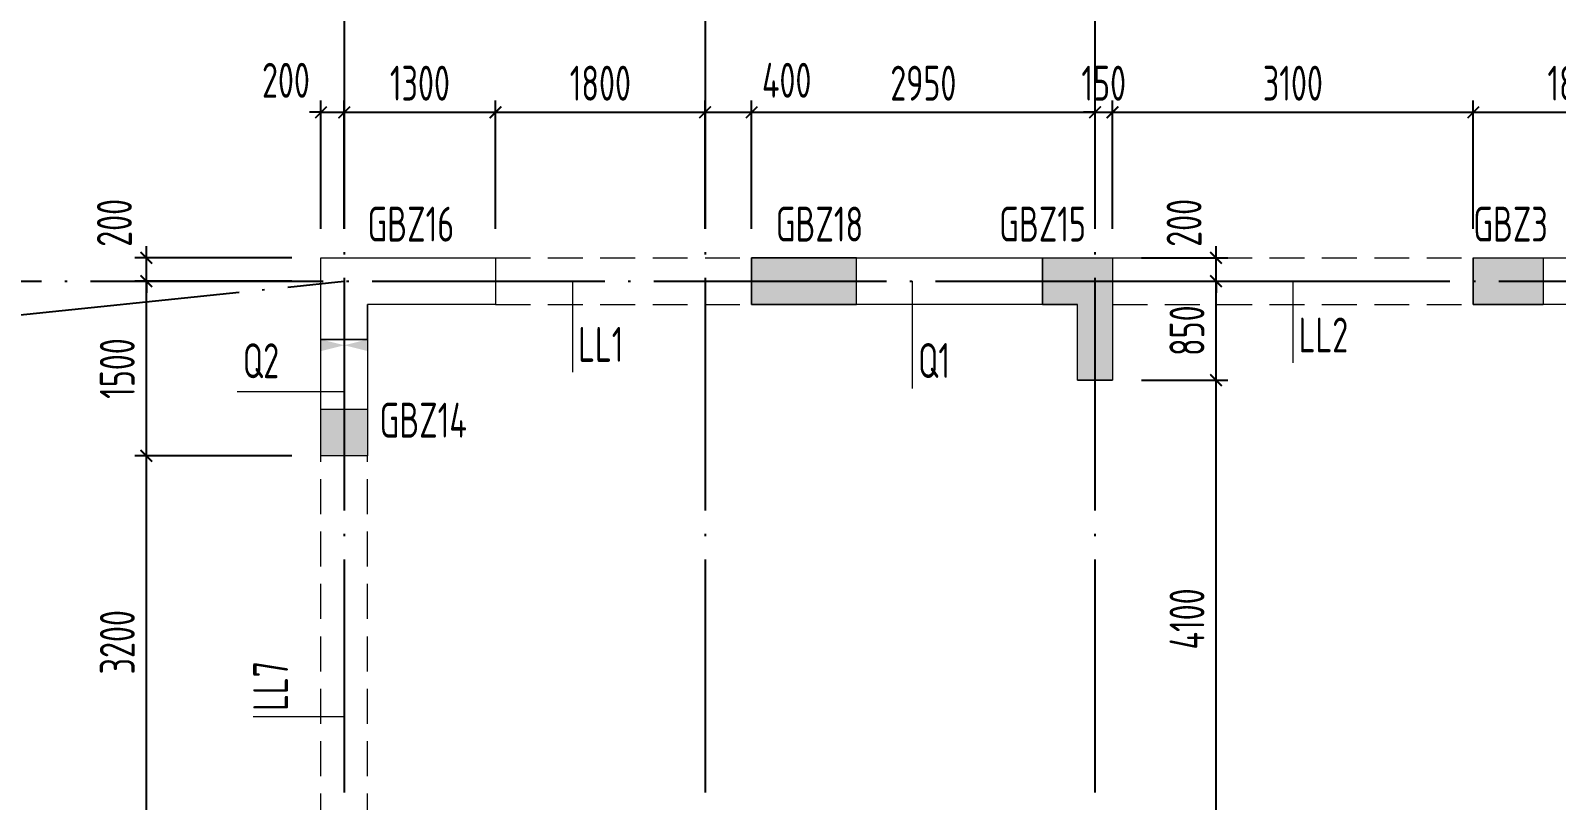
# Model space of a CAD drawing. Header units: millimetres. Extents: x -202076 to 1082610, y -439651 to 179350.
# Drawn here: x 113548 to 126658, y -123390 to -116779 of the extents above; entities that cross this region are included whole.
import ezdxf
from ezdxf.enums import TextEntityAlignment as Align

# ---------------------------------------------------------------- set-up
doc = ezdxf.new("R2010")
doc.units = ezdxf.units.MM
doc.header["$LTSCALE"] = 1000
for name, pattern in [('DASHED', [0.75, 0.5, -0.25]), ('DOTE', [2.42, 2, -0.2, 0.02, -0.2]), ('短虚线', [187.5, 125, -62.5])]:
    doc.linetypes.add(name, pattern=pattern)
doc.layers.add('A_AXIS-轴线', color=36, linetype='DOTE')
for name, color, linetype, lineweight in [('BEAM', 4, 'DASHED', 0), ('DIM', 3, 'Continuous', 0), ('WALL', 2, 'Continuous', 0), ('墙柱名称编号', 7, 'Continuous', 18), ('墙柱轮廓', 7, 'Continuous', 18), ('墙梁名称编号', 3, 'Continuous', 18), ('墙梁标注引线', 3, 'Continuous', 18), ('墙身名称编号', 3, 'Continuous', 18), ('墙身标注引线', 3, 'Continuous', 18), ('边缘构件填充', 253, 'Continuous', 18)]:
    doc.layers.add(name, color=color, linetype=linetype, lineweight=lineweight)
doc.styles.add('TSSD_Dimension', font='tssdeng.shx', dxfattribs={"width": 0.7, "bigfont": 'hztxt.shx'})
doc.styles.add('TSSD_Rein', font='tssdeng.shx', dxfattribs={"width": 0.7, "bigfont": 'hztxt.shx'})
doc.dimstyles.new('TSSD_100_100', dxfattribs={"dimtxt": 300, "dimasz": 100, "dimexe": 100, "dimexo": 250, "dimgap": 100, "dimtad": 1, "dimdec": 0, "dimzin": 0, "dimdsep": 46, "dimtxsty": 'TSSD_Dimension', "dimblk": 'ARCHTICK', "dimcen": 0, "dimdle": 100, "dimclrt": 7, "dimadec": 0, "dimazin": 0, "dimtfac": 1, "dimtdec": 0, "dimtix": 1, "dimtmove": 2, "dimatfit": 3, "dimfxl": 1, "dimtolj": 1, "dimtzin": 0, "dimarcsym": 0})

# ---------------------------------------------------------------- blocks, each defined once
blk = doc.blocks.new('_ARCHTICK')
at = {"color": 0, "linetype": 'ByBlock', "const_width": 0.15}
blk.add_lwpolyline([(-0.5, -0.5), (0.5, 0.5)], dxfattribs=at)
blk = doc.blocks.new('*D774')
at = {"layer": 'Defpoints', "color": 0, "transparency": 16777216}
for p in [(114543, -120431), (116043, -120431), (116043, -123631)]:
    blk.add_point(p, dxfattribs=at)
at = {"layer": 'DIM', "color": 0, "lineweight": -2, "transparency": 16777216}
for p, q in [((114543, -123731), (114543, -120331)), ((115793, -120431), (114443, -120431)), ((115793, -123631), (114443, -123631))]:
    blk.add_line(p, q, dxfattribs=at)
at = {"layer": 'DIM', "color": 0, "lineweight": -2, "transparency": 16777216, "xscale": 100, "yscale": 100, "zscale": 100}
for p, rotation in [((114543, -120431), 90), ((114543, -123631), 270)]:
    blk.add_blockref('_ARCHTICK', p, dxfattribs=dict(at, rotation=rotation))
at = {"layer": 'DIM', "color": 7, "transparency": 16777216, "insert": (114293, -122031), "char_height": 300, "attachment_point": 5, "rotation": 90, "style": 'TSSD_Dimension'}
blk.add_mtext('\\A1;3200', dxfattribs=at)
blk = doc.blocks.new('*D775')
at = {"layer": 'Defpoints', "color": 0, "transparency": 16777216}
for p in [(114543, -118931), (116043, -118931), (116043, -120431)]:
    blk.add_point(p, dxfattribs=at)
at = {"layer": 'DIM', "color": 0, "lineweight": -2, "transparency": 16777216}
for p, q in [((114543, -120531), (114543, -118831)), ((115793, -118931), (114443, -118931)), ((115793, -120431), (114443, -120431))]:
    blk.add_line(p, q, dxfattribs=at)
at = {"layer": 'DIM', "color": 0, "lineweight": -2, "transparency": 16777216, "xscale": 100, "yscale": 100, "zscale": 100}
for p, rotation in [((114543, -118931), 90), ((114543, -120431), 270)]:
    blk.add_blockref('_ARCHTICK', p, dxfattribs=dict(at, rotation=rotation))
at = {"layer": 'DIM', "color": 7, "transparency": 16777216, "insert": (114293, -119681), "char_height": 300, "attachment_point": 5, "rotation": 90, "style": 'TSSD_Dimension'}
blk.add_mtext('\\A1;1500', dxfattribs=at)
blk = doc.blocks.new('*D782')
at = {"layer": 'Defpoints', "color": 0, "transparency": 16777216}
for p in [(116243, -117481), (116043, -118731), (116243, -118731)]:
    blk.add_point(p, dxfattribs=at)
at = {"layer": 'DIM', "color": 0, "lineweight": -2, "transparency": 16777216}
for p, q in [((116043, -118481), (116043, -117381)), ((116243, -118481), (116243, -117381)), ((116043, -117481), (115943, -117481)), ((116043, -117481), (116243, -117481)), ((116243, -117481), (116343, -117481))]:
    blk.add_line(p, q, dxfattribs=at)
at = {"layer": 'DIM', "color": 0, "lineweight": -2, "transparency": 16777216, "xscale": 100, "yscale": 100, "zscale": 100}
blk.add_blockref('_ARCHTICK', (116043, -117481), dxfattribs=at)
at = {"layer": 'DIM', "color": 0, "lineweight": -2, "transparency": 16777216, "xscale": 100, "yscale": 100, "zscale": 100, "rotation": 180}
blk.add_blockref('_ARCHTICK', (116243, -117481), dxfattribs=at)
at = {"layer": 'DIM', "color": 7, "transparency": 16777216, "insert": (115742, -117206), "char_height": 300, "attachment_point": 5, "style": 'TSSD_Dimension'}
blk.add_mtext('\\A1;200', dxfattribs=at)
blk = doc.blocks.new('*D783')
at = {"layer": 'Defpoints', "color": 0, "transparency": 16777216}
for p in [(117543, -117481), (116243, -118731), (117543, -118731)]:
    blk.add_point(p, dxfattribs=at)
at = {"layer": 'DIM', "color": 0, "lineweight": -2, "transparency": 16777216}
for p, q in [((116243, -118481), (116243, -117381)), ((117543, -118481), (117543, -117381)), ((116143, -117481), (117643, -117481))]:
    blk.add_line(p, q, dxfattribs=at)
at = {"layer": 'DIM', "color": 0, "lineweight": -2, "transparency": 16777216, "xscale": 100, "yscale": 100, "zscale": 100, "rotation": 180}
blk.add_blockref('_ARCHTICK', (116243, -117481), dxfattribs=at)
at = {"layer": 'DIM', "color": 0, "lineweight": -2, "transparency": 16777216, "xscale": 100, "yscale": 100, "zscale": 100}
blk.add_blockref('_ARCHTICK', (117543, -117481), dxfattribs=at)
at = {"layer": 'DIM', "color": 7, "transparency": 16777216, "insert": (116893, -117231), "char_height": 300, "attachment_point": 5, "style": 'TSSD_Dimension'}
blk.add_mtext('\\A1;1300', dxfattribs=at)
blk = doc.blocks.new('*D784')
at = {"layer": 'Defpoints', "color": 0, "transparency": 16777216}
for p in [(119343, -117481), (117543, -118731), (119343, -118731)]:
    blk.add_point(p, dxfattribs=at)
at = {"layer": 'DIM', "color": 0, "lineweight": -2, "transparency": 16777216}
for p, q in [((117543, -118481), (117543, -117381)), ((119343, -118481), (119343, -117381)), ((117443, -117481), (119443, -117481))]:
    blk.add_line(p, q, dxfattribs=at)
at = {"layer": 'DIM', "color": 0, "lineweight": -2, "transparency": 16777216, "xscale": 100, "yscale": 100, "zscale": 100, "rotation": 180}
blk.add_blockref('_ARCHTICK', (117543, -117481), dxfattribs=at)
at = {"layer": 'DIM', "color": 0, "lineweight": -2, "transparency": 16777216, "xscale": 100, "yscale": 100, "zscale": 100}
blk.add_blockref('_ARCHTICK', (119343, -117481), dxfattribs=at)
at = {"layer": 'DIM', "color": 7, "transparency": 16777216, "insert": (118443, -117231), "char_height": 300, "attachment_point": 5, "style": 'TSSD_Dimension'}
blk.add_mtext('\\A1;1800', dxfattribs=at)
blk = doc.blocks.new('*D785')
at = {"layer": 'Defpoints', "color": 0, "transparency": 16777216}
for p in [(119743, -117481), (119343, -118731), (119743, -118731)]:
    blk.add_point(p, dxfattribs=at)
at = {"layer": 'DIM', "color": 0, "lineweight": -2, "transparency": 16777216}
for p, q in [((119343, -118481), (119343, -117381)), ((119743, -118481), (119743, -117381)), ((119243, -117481), (119843, -117481))]:
    blk.add_line(p, q, dxfattribs=at)
at = {"layer": 'DIM', "color": 0, "lineweight": -2, "transparency": 16777216, "xscale": 100, "yscale": 100, "zscale": 100, "rotation": 180}
blk.add_blockref('_ARCHTICK', (119343, -117481), dxfattribs=at)
at = {"layer": 'DIM', "color": 0, "lineweight": -2, "transparency": 16777216, "xscale": 100, "yscale": 100, "zscale": 100}
blk.add_blockref('_ARCHTICK', (119743, -117481), dxfattribs=at)
at = {"layer": 'DIM', "color": 7, "transparency": 16777216, "insert": (120044, -117206), "char_height": 300, "attachment_point": 5, "style": 'TSSD_Dimension'}
blk.add_mtext('\\A1;400', dxfattribs=at)
blk = doc.blocks.new('*D786')
at = {"layer": 'Defpoints', "color": 0, "transparency": 16777216}
for p in [(122693, -117481), (119743, -118731), (122693, -118731)]:
    blk.add_point(p, dxfattribs=at)
at = {"layer": 'DIM', "color": 0, "lineweight": -2, "transparency": 16777216}
for p, q in [((119743, -118481), (119743, -117381)), ((122693, -118481), (122693, -117381)), ((119643, -117481), (122793, -117481))]:
    blk.add_line(p, q, dxfattribs=at)
at = {"layer": 'DIM', "color": 0, "lineweight": -2, "transparency": 16777216, "xscale": 100, "yscale": 100, "zscale": 100, "rotation": 180}
blk.add_blockref('_ARCHTICK', (119743, -117481), dxfattribs=at)
at = {"layer": 'DIM', "color": 0, "lineweight": -2, "transparency": 16777216, "xscale": 100, "yscale": 100, "zscale": 100}
blk.add_blockref('_ARCHTICK', (122693, -117481), dxfattribs=at)
at = {"layer": 'DIM', "color": 7, "transparency": 16777216, "insert": (121218, -117231), "char_height": 300, "attachment_point": 5, "style": 'TSSD_Dimension'}
blk.add_mtext('\\A1;2950', dxfattribs=at)
blk = doc.blocks.new('*D787')
at = {"layer": 'Defpoints', "color": 0, "transparency": 16777216}
for p in [(122843, -117481), (122693, -118731), (122843, -118731)]:
    blk.add_point(p, dxfattribs=at)
at = {"layer": 'DIM', "color": 0, "lineweight": -2, "transparency": 16777216}
for p, q in [((122693, -118481), (122693, -117381)), ((122843, -118481), (122843, -117381)), ((122693, -117481), (122593, -117481)), ((122693, -117481), (122843, -117481)), ((122843, -117481), (122943, -117481))]:
    blk.add_line(p, q, dxfattribs=at)
at = {"layer": 'DIM', "color": 0, "lineweight": -2, "transparency": 16777216, "xscale": 100, "yscale": 100, "zscale": 100}
blk.add_blockref('_ARCHTICK', (122693, -117481), dxfattribs=at)
at = {"layer": 'DIM', "color": 0, "lineweight": -2, "transparency": 16777216, "xscale": 100, "yscale": 100, "zscale": 100, "rotation": 180}
blk.add_blockref('_ARCHTICK', (122843, -117481), dxfattribs=at)
at = {"layer": 'DIM', "color": 7, "transparency": 16777216, "insert": (122768, -117231), "char_height": 300, "attachment_point": 5, "style": 'TSSD_Dimension'}
blk.add_mtext('\\A1;150', dxfattribs=at)
blk = doc.blocks.new('*D788')
at = {"layer": 'Defpoints', "color": 0, "transparency": 16777216}
for p in [(125943, -117481), (122843, -118731), (125943, -118731)]:
    blk.add_point(p, dxfattribs=at)
at = {"layer": 'DIM', "color": 0, "lineweight": -2, "transparency": 16777216}
for p, q in [((122843, -118481), (122843, -117381)), ((125943, -118481), (125943, -117381)), ((122743, -117481), (126043, -117481))]:
    blk.add_line(p, q, dxfattribs=at)
at = {"layer": 'DIM', "color": 0, "lineweight": -2, "transparency": 16777216, "xscale": 100, "yscale": 100, "zscale": 100, "rotation": 180}
blk.add_blockref('_ARCHTICK', (122843, -117481), dxfattribs=at)
at = {"layer": 'DIM', "color": 0, "lineweight": -2, "transparency": 16777216, "xscale": 100, "yscale": 100, "zscale": 100}
blk.add_blockref('_ARCHTICK', (125943, -117481), dxfattribs=at)
at = {"layer": 'DIM', "color": 7, "transparency": 16777216, "insert": (124393, -117231), "char_height": 300, "attachment_point": 5, "style": 'TSSD_Dimension'}
blk.add_mtext('\\A1;3100', dxfattribs=at)
blk = doc.blocks.new('*D789')
at = {"layer": 'Defpoints', "color": 0, "transparency": 16777216}
for p in [(127743, -117481), (125943, -118731), (127743, -118731)]:
    blk.add_point(p, dxfattribs=at)
at = {"layer": 'DIM', "color": 0, "lineweight": -2, "transparency": 16777216}
for p, q in [((125943, -118481), (125943, -117381)), ((127743, -118481), (127743, -117381)), ((125843, -117481), (127843, -117481))]:
    blk.add_line(p, q, dxfattribs=at)
at = {"layer": 'DIM', "color": 0, "lineweight": -2, "transparency": 16777216, "xscale": 100, "yscale": 100, "zscale": 100, "rotation": 180}
blk.add_blockref('_ARCHTICK', (125943, -117481), dxfattribs=at)
at = {"layer": 'DIM', "color": 0, "lineweight": -2, "transparency": 16777216, "xscale": 100, "yscale": 100, "zscale": 100}
blk.add_blockref('_ARCHTICK', (127743, -117481), dxfattribs=at)
at = {"layer": 'DIM', "color": 7, "transparency": 16777216, "insert": (126843, -117231), "char_height": 300, "attachment_point": 5, "style": 'TSSD_Dimension'}
blk.add_mtext('\\A1;1800', dxfattribs=at)
blk = doc.blocks.new('*D800')
at = {"layer": 'Defpoints', "color": 0, "transparency": 16777216}
for p in [(122843, -119781), (123733, -119781), (122843, -123881)]:
    blk.add_point(p, dxfattribs=at)
at = {"layer": 'DIM', "color": 0, "lineweight": -2, "transparency": 16777216}
for p, q in [((123733, -123981), (123733, -119681)), ((123093, -119781), (123833, -119781)), ((123093, -123881), (123833, -123881))]:
    blk.add_line(p, q, dxfattribs=at)
at = {"layer": 'DIM', "color": 0, "lineweight": -2, "transparency": 16777216, "xscale": 100, "yscale": 100, "zscale": 100}
for p, rotation in [((123733, -119781), 90), ((123733, -123881), 270)]:
    blk.add_blockref('_ARCHTICK', p, dxfattribs=dict(at, rotation=rotation))
at = {"layer": 'DIM', "color": 7, "transparency": 16777216, "insert": (123483, -121831), "char_height": 300, "attachment_point": 5, "rotation": 90, "style": 'TSSD_Dimension'}
blk.add_mtext('\\A1;4100', dxfattribs=at)
blk = doc.blocks.new('*D801')
at = {"layer": 'Defpoints', "color": 0, "transparency": 16777216}
for p in [(122843, -118931), (123733, -118931), (122843, -119781)]:
    blk.add_point(p, dxfattribs=at)
at = {"layer": 'DIM', "color": 0, "lineweight": -2, "transparency": 16777216}
for p, q in [((123733, -119881), (123733, -118831)), ((123093, -118931), (123833, -118931)), ((123093, -119781), (123833, -119781))]:
    blk.add_line(p, q, dxfattribs=at)
at = {"layer": 'DIM', "color": 0, "lineweight": -2, "transparency": 16777216, "xscale": 100, "yscale": 100, "zscale": 100}
for p, rotation in [((123733, -118931), 90), ((123733, -119781), 270)]:
    blk.add_blockref('_ARCHTICK', p, dxfattribs=dict(at, rotation=rotation))
at = {"layer": 'DIM', "color": 7, "transparency": 16777216, "insert": (123483, -119356), "char_height": 300, "attachment_point": 5, "rotation": 90, "style": 'TSSD_Dimension'}
blk.add_mtext('\\A1;850', dxfattribs=at)
blk = doc.blocks.new('*D802')
at = {"layer": 'Defpoints', "color": 0, "transparency": 16777216}
for p in [(122843, -118731), (123733, -118731), (122843, -118931)]:
    blk.add_point(p, dxfattribs=at)
at = {"layer": 'DIM', "color": 0, "lineweight": -2, "transparency": 16777216}
for p, q in [((123733, -118731), (123733, -118631)), ((123093, -118731), (123833, -118731)), ((123733, -118931), (123733, -118731)), ((123093, -118931), (123833, -118931)), ((123733, -118931), (123733, -119031))]:
    blk.add_line(p, q, dxfattribs=at)
at = {"layer": 'DIM', "color": 0, "lineweight": -2, "transparency": 16777216, "xscale": 100, "yscale": 100, "zscale": 100}
for p, rotation in [((123733, -118731), 270), ((123733, -118931), 90)]:
    blk.add_blockref('_ARCHTICK', p, dxfattribs=dict(at, rotation=rotation))
at = {"layer": 'DIM', "color": 7, "transparency": 16777216, "insert": (123458, -118430), "char_height": 300, "attachment_point": 5, "rotation": 90, "style": 'TSSD_Dimension'}
blk.add_mtext('\\A1;200', dxfattribs=at)
blk = doc.blocks.new('*D854')
at = {"layer": 'Defpoints', "color": 0, "transparency": 16777216}
for p in [(114543, -118731), (116043, -118731), (116043, -118931)]:
    blk.add_point(p, dxfattribs=at)
at = {"layer": 'DIM', "color": 0, "lineweight": -2, "transparency": 16777216}
for p, q in [((114543, -118731), (114543, -118631)), ((115793, -118731), (114443, -118731)), ((114543, -118931), (114543, -118731)), ((115793, -118931), (114443, -118931)), ((114543, -118931), (114543, -119031))]:
    blk.add_line(p, q, dxfattribs=at)
at = {"layer": 'DIM', "color": 0, "lineweight": -2, "transparency": 16777216, "xscale": 100, "yscale": 100, "zscale": 100}
for p, rotation in [((114543, -118731), 270), ((114543, -118931), 90)]:
    blk.add_blockref('_ARCHTICK', p, dxfattribs=dict(at, rotation=rotation))
at = {"layer": 'DIM', "color": 7, "transparency": 16777216, "insert": (114268, -118430), "char_height": 300, "attachment_point": 5, "rotation": 90, "style": 'TSSD_Dimension'}
blk.add_mtext('\\A1;200', dxfattribs=at)

msp = doc.modelspace()

# ---------------------------------------------------------------- hatches: boundary and pattern name
at = {"layer": '边缘构件填充'}
h = msp.add_hatch(color=256, dxfattribs=at)
h.dxf.hatch_style = 1
h.paths.add_polyline_path([(116042.7, -119431), (116442.7, -119431), (116442.7, -119131), (117542.7, -119131), (117542.7, -118731), (116042.7, -118731)])
h.paths.add_polyline_path([(116042.7, -119331), (116442.7, -119431)])
edge = h.paths.add_edge_path()
edge.add_line((116442.7, -119531), (116442.7, -119131))
edge.add_line((117542.7, -119131), (116442.7, -119131))
edge.add_line((117542.7, -118731), (117542.7, -119131))
edge.add_line((116042.7, -118731), (117542.7, -118731))
edge.add_line((116042.7, -119531), (116042.7, -118731))
edge.add_line((116442.7, -119431), (116042.7, -119431))
h.paths.add_polyline_path([(116442.7, -119131), (116442.7, -119531)], flags=17)
h = msp.add_hatch(color=256, dxfattribs=at)
h.dxf.hatch_style = 1
h.paths.add_polyline_path([(120642.7, -119131), (120642.7, -118731), (119742.7, -118731), (119742.7, -119131)])
h = msp.add_hatch(color=256, dxfattribs=at)
h.dxf.hatch_style = 1
h.paths.add_polyline_path([(122242.7, -118731), (122242.7, -119131), (122542.7, -119131), (122542.7, -119781), (122842.7, -119781), (122842.7, -118731)], flags=17)
h.paths.add_polyline_path([(122242.7, -118731), (122242.7, -119131)], flags=0)
h.paths.add_polyline_path([(122542.7, -119131), (122242.7, -119131)], flags=0)
h = msp.add_hatch(color=256, dxfattribs=at)
h.dxf.hatch_style = 1
h.paths.add_polyline_path([(126542.7, -119131), (126542.7, -118731), (125942.7, -118731), (125942.7, -119131)])
h = msp.add_hatch(color=256, dxfattribs=at)
h.dxf.hatch_style = 1
h.paths.add_polyline_path([(116042.7, -120431), (116042.7, -120031), (116442.7, -120031), (116442.7, -120431)])

# ---------------------------------------------------------------- linework, layer by layer
at = {"layer": 'A_AXIS-轴线'}
for p, q in [((116242.7, -116481), (116242.7, -129081)), ((119342.7, -116481), (119342.7, -141681)), ((122692.7, -116481), (122692.7, -129081)), ((110942.7, -119481), (116242.7, -118931))]:
    msp.add_line(p, q, dxfattribs=at)
msp.add_lwpolyline([(99542.7, -118931), (155943, -118931)], dxfattribs=at)
at = {"layer": 'BEAM', "ltscale": 0.6}
for p, q in [((117542.7, -118731), (119742.7, -118731)), ((122842.7, -118731), (125942.7, -118731)), ((117542.7, -119131), (119742.7, -119131)), ((122842.7, -119131), (125942.7, -119131)), ((116042.7, -123631), (116042.7, -120431)), ((116442.7, -123631), (116442.7, -120431))]:
    msp.add_line(p, q, dxfattribs=at)
at = {"layer": 'WALL'}
for points in [[(116042.7, -120431), (116042.7, -118731), (117542.7, -118731), (117542.7, -119131), (116442.7, -119131), (116442.7, -120431), (116042.7, -120431)], [(122542.7, -119781), (122542.7, -119131), (119742.7, -119131), (119742.7, -118731), (122842.7, -118731), (122842.7, -119781), (122542.7, -119781), (122842.7, -119781)], [(129142.7, -119131), (125942.7, -119131), (125942.7, -118731), (129142.7, -118731), (129142.7, -119131), (125942.7, -119131)]]:
    msp.add_lwpolyline(points, dxfattribs=at)
at = {"layer": '墙柱轮廓', "linetype": '短虚线'}
for points in [[(116042.7, -119431), (116442.7, -119431), (116042.7, -119431), (116042.7, -118731), (117542.7, -118731), (117542.7, -119131), (116442.7, -119131), (116442.7, -119431), (116442.7, -119131)], [(122242.7, -118731), (122242.7, -119131), (122242.7, -118731), (122842.7, -118731), (122842.7, -119781), (122542.7, -119781), (122542.7, -119131), (122242.7, -119131), (122542.7, -119131)]]:
    msp.add_lwpolyline(points, dxfattribs=at)
at = {"layer": '墙柱轮廓'}
for points in [[(120642.7, -119131), (119742.7, -119131), (120642.7, -119131), (120642.7, -118731), (119742.7, -118731), (119742.7, -119131)], [(125942.7, -118731), (125942.7, -119131), (125942.7, -118731), (126542.7, -118731), (126542.7, -119131), (125942.7, -119131), (126542.7, -119131)], [(116042.7, -120431), (116042.7, -120031), (116442.7, -120031), (116442.7, -120431), (116042.7, -120431)]]:
    msp.add_lwpolyline(points, dxfattribs=at)
at = {"layer": '墙梁标注引线'}
for p, q in [((118202.7, -118931), (118202.7, -119713.5)), ((124392.7, -118931), (124392.7, -119632.9)), ((116242.7, -122671), (115460.2, -122671))]:
    msp.add_line(p, q, dxfattribs=at)
at = {"layer": '墙身标注引线'}
for p, q in [((121122.7, -118931), (121122.7, -119852.2)), ((116242.7, -119881), (115321.5, -119881))]:
    msp.add_line(p, q, dxfattribs=at)

# ---------------------------------------------------------------- texts
at = {"layer": '墙柱名称编号', "color": 2, "linetype": 'Continuous', "style": 'TSSD_Rein', "width": 0.7}
for s, p in [('GBZ16', (116442.7, -118681)), ('GBZ18', (119950.3, -118681)), ('GBZ15', (121869.9, -118681)), ('GBZ3', (125942.7, -118681)), ('GBZ14', (116546.4, -120364.5))]:
    msp.add_text(s, height=300, dxfattribs=at).set_placement(p, align=Align.BOTTOM_LEFT)
at = {"layer": '墙梁名称编号', "linetype": 'Continuous', "style": 'TSSD_Rein', "width": 0.7}
for s, p in [('LL2', (124442.7, -119632.9)), ('LL1', (118252.7, -119713.5))]:
    msp.add_text(s, height=300, dxfattribs=at).set_placement(p, align=Align.BOTTOM_LEFT)
msp.add_text('LL7', height=300, rotation=90, dxfattribs=at).set_placement((115460.2, -122621), align=Align.TOP_LEFT)
at = {"layer": '墙身名称编号', "linetype": 'Continuous', "style": 'TSSD_Rein', "width": 0.7}
for s, p in [('Q2', (115371.5, -119854.3)), ('Q1', (121172.7, -119852.2))]:
    msp.add_text(s, height=300, dxfattribs=at).set_placement(p, align=Align.BOTTOM_LEFT)

# ---------------------------------------------------------------- dimensions: what is measured, and where the dimension line sits
at = {"layer": 'DIM'}
for base, p1, p2, picture, middle in [((116242.7, -117481), (116042.7, -118731), (116242.7, -118731), '*D782', (115741.6, -117206)), ((119742.7, -117481), (119342.7, -118731), (119742.7, -118731), '*D785', (120043.7, -117206))]:
    dim = msp.add_linear_dim(base=base, p1=p1, p2=p2, dimstyle='TSSD_100_100', dxfattribs=at)
    dim.commit()
    dim.dimension.update_dxf_attribs({"geometry": picture, "text_midpoint": middle, "dimtype": 160})
for base, p1, p2, picture, middle in [((117542.7, -117481), (116242.7, -118731), (117542.7, -118731), '*D783', (116892.7, -117231)), ((119342.7, -117481), (117542.7, -118731), (119342.7, -118731), '*D784', (118442.7, -117231)), ((122692.7, -117481), (119742.7, -118731), (122692.7, -118731), '*D786', (121217.7, -117231)), ((122842.7, -117481), (122692.7, -118731), (122842.7, -118731), '*D787', (122767.7, -117231)), ((125942.7, -117481), (122842.7, -118731), (125942.7, -118731), '*D788', (124392.7, -117231)), ((127742.7, -117481), (125942.7, -118731), (127742.7, -118731), '*D789', (126842.7, -117231))]:
    dim = msp.add_linear_dim(base=base, p1=p1, p2=p2, dimstyle='TSSD_100_100', dxfattribs=at)
    dim.commit()
    dim.dimension.update_dxf_attribs({"geometry": picture, "text_midpoint": middle})
for base, p1, p2, picture, middle in [((114542.7, -118731), (116042.7, -118931), (116042.7, -118731), '*D854', (114267.7, -118429.9)), ((123732.8, -118731), (122842.7, -118931), (122842.7, -118731), '*D802', (123457.8, -118429.9))]:
    dim = msp.add_linear_dim(base=base, p1=p1, p2=p2, angle=90, dimstyle='TSSD_100_100', dxfattribs=at)
    dim.commit()
    dim.dimension.update_dxf_attribs({"geometry": picture, "text_midpoint": middle, "dimtype": 160})
for base, p1, p2, picture, middle in [((114542.7, -118931), (116042.7, -120431), (116042.7, -118931), '*D775', (114292.7, -119681)), ((123732.8, -118931), (122842.7, -119781), (122842.7, -118931), '*D801', (123482.8, -119356)), ((123732.8, -119781), (122842.7, -123881), (122842.7, -119781), '*D800', (123482.8, -121831)), ((114542.7, -120431), (116042.7, -123631), (116042.7, -120431), '*D774', (114292.7, -122031))]:
    dim = msp.add_linear_dim(base=base, p1=p1, p2=p2, angle=90, dimstyle='TSSD_100_100', dxfattribs=at)
    dim.commit()
    dim.dimension.update_dxf_attribs({"geometry": picture, "text_midpoint": middle})

doc.saveas('drawing.dxf')
